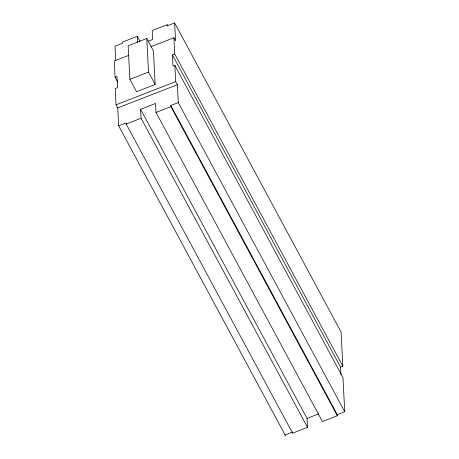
<?xml version="1.0" encoding="UTF-8"?>
<svg xmlns="http://www.w3.org/2000/svg" width="459" height="459" viewBox="0 0 459 459"><rect width="100%" height="100%" fill="white"/><g stroke="black" fill="none" stroke-linecap="round" stroke-linejoin="round"><path stroke-width="0.69" d="M140.035 41.373L137.316 36.33L122.41 42.13L122.467 43.249L115.014 46.147L115.76 60.617M167.81 25.991L167.128 24.729L152.222 30.529L152.686 39.485L148.148 41.253M340.928 374.814L340.532 367.114L342.844 366.219L341.083 332.069L174.638 22.95L167.185 25.847L167.128 24.729M146.782 38.504L128.147 45.757L129.874 79.344L136.535 91.708L155.165 84.456L153.438 50.869L146.782 38.504L148.509 72.092L155.165 84.456M128.847 55.298L114.274 60.972L115.106 77.204L117.825 82.247M150.713 46.795L173.898 37.77L175.562 40.862L174.638 22.95M115.106 77.204L116.97 76.481L117.55 87.675L115.238 88.576L116.07 104.807L117.733 107.899L118.657 125.812L285.102 434.931L285.159 436.05M118.657 125.812L126.11 122.909L126.168 124.033L292.613 433.153L307.519 427.352L141.074 118.233L140.615 109.276L155.521 103.476L155.98 112.432L322.425 421.551L337.331 415.751L337.273 414.632L344.726 411.734L342.971 377.585L174.862 65.373L172.997 66.102L172.423 54.902L174.736 54.007L173.898 37.77M129.874 79.344L148.509 72.092M116.07 104.807L175.699 81.61L174.862 65.373M117.733 107.899L177.363 84.703L175.699 81.61M337.331 415.751L170.886 106.631L170.828 105.513L178.281 102.615L177.363 84.703M126.168 124.033L141.074 118.233M155.98 112.432L170.886 106.631M307.519 427.352L307.06 418.396L318.724 413.857M285.102 434.931L292.555 432.028L292.613 433.153M174.736 54.007L342.844 366.219M172.423 54.902L340.532 367.114M178.281 102.615L344.726 411.734M170.828 105.513L337.273 414.632M140.615 109.276L307.06 418.396M137.316 36.33L137.637 42.532"/></g></svg>
